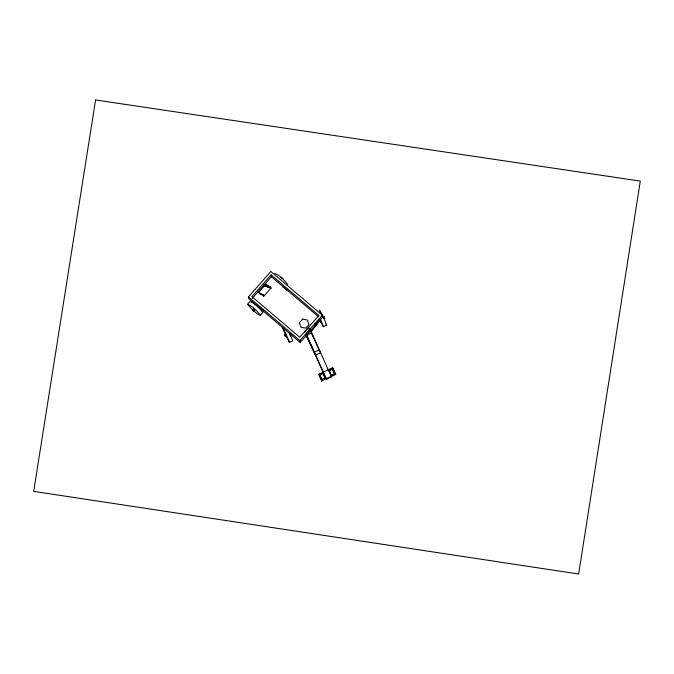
<?xml version="1.0" encoding="UTF-8"?>
<svg xmlns="http://www.w3.org/2000/svg" width="674" height="674" viewBox="0 0 674 674"><rect width="100%" height="100%" fill="white"/><g stroke="black" fill="none" stroke-linecap="round" stroke-linejoin="round"><path stroke-width="1.01" d="M317.673 322.164L315.803 325.753L311.354 331.279M317.648 321.97L315.769 325.517L310.68 331.835M320.057 319.661C310.428 332.619 318.229 323.891 319.805 319.114L320.074 319.771L319.838 319.35M248.462 296.846L270.872 271.462L322.324 315.213L322.593 317.066L300.183 342.451L248.731 298.7L248.462 296.846L299.913 340.589L300.183 342.451M271.108 274.84L251.899 296.594L299.677 337.211L318.886 315.457L271.108 274.84L271.386 276.694L318.355 316.637M252.177 298.447L271.386 276.694M253.567 310.765L247.56 304.294L249.961 301.573C255.219 303.511 259.414 308.128 262.818 312.509L260.417 315.23L258.706 314.775L254.224 311.388M258.193 292.322L260.813 289.357M258.521 292.449L264.419 285.768L264.208 284.377L270.704 286.863M258.176 291.657L263.686 296.341L270.889 288.186L270.687 286.787M304.522 332.088L308.524 327.556L310.36 329.114L311.632 332.863L306.586 335.197L326.25 378.645L331.296 376.311L328.187 369.664M299.913 340.589L322.324 315.213M306.358 333.647L310.36 329.114M289.508 342.375L285.675 333.175L282.305 327.227L286.147 336.427L289.508 342.375L292.819 340.842L289.736 333.31M320.04 320.74L323.402 326.688L326.713 325.154L322.88 315.963L319.518 310.015M319.282 349.916L314.236 352.249L306.063 335.071M318.743 374.196L321.877 381.037L318.743 374.196L332.627 367.768L335.762 374.609L332.627 367.768M319.552 374.483L321.97 380.043L319.552 374.483L322.863 372.949L325.281 378.51L322.863 372.949M329.013 370.102L332.333 368.568L334.649 373.438L331.33 374.971L329.013 370.102L331.044 374.854M330.075 369.697L331.844 368.88M319.653 375.174L322.964 373.64M329.123 370.801L332.434 369.268L332.333 368.568M321.869 379.352L325.18 377.819M332.265 375.283L334.751 374.137L332.434 369.268M321.675 380.844L325.205 379.209M335.559 374.415L331.347 376.656L331.035 375.763M274.773 273.476C280.03 275.413 284.226 280.03 287.63 284.411M247.56 304.294C252.817 306.232 257.013 310.849 260.417 315.23M264.402 285.692L270.881 288.101L265.379 283.493M264.082 285.65L270.889 288.186M258.968 293.266L263.483 294.951L263.686 296.341M259.456 293.519L263.5 295.027M282.878 287.065L286.079 289.197M285.473 289.129L287.916 290.755M258.049 306.535L261.259 308.667M258.108 306.914L263.829 310.706M308.751 329.097L310.588 330.664M325.828 324.093L326.713 325.154M282.92 278.817L281.083 277.25L281.572 277.848M322.602 316.502L323.63 318.667M319.914 319.586L321.186 322.265L320.108 319.569M311.11 332.737L320.554 352.763L315.508 355.097L306.122 335.34M320.31 319.156L323.402 326.688M310.478 329.889L328.204 369.815M306.56 335.037L326.351 379.336L331.397 377.002L331.271 376.151M289.475 333.613L290.486 336.149M286.138 335.138L286.425 335.879L285.397 333.714L285.683 334.464M319.821 310.849L320.74 313.376M325.989 378.106L326.3 378.99M315.019 323.478L315.289 325.34M306.316 333.335L306.586 335.197M95.582 99.979L33.7 491.371L578.646 574.021L640.3 181.095L95.582 99.979M302.609 319.122L299.408 322.745L300.992 327.261L305.777 328.154L308.978 324.531L307.395 320.015L302.609 319.122M253.5 309.172L253.07 308.978L254.907 310.546L253.5 309.172M252.699 310.074L252.27 309.888L254.106 311.447L252.699 310.074M323.933 316.333L324.733 318.153L323.933 316.333M284.521 334.565L285.321 336.393L284.521 334.565"/></g></svg>
